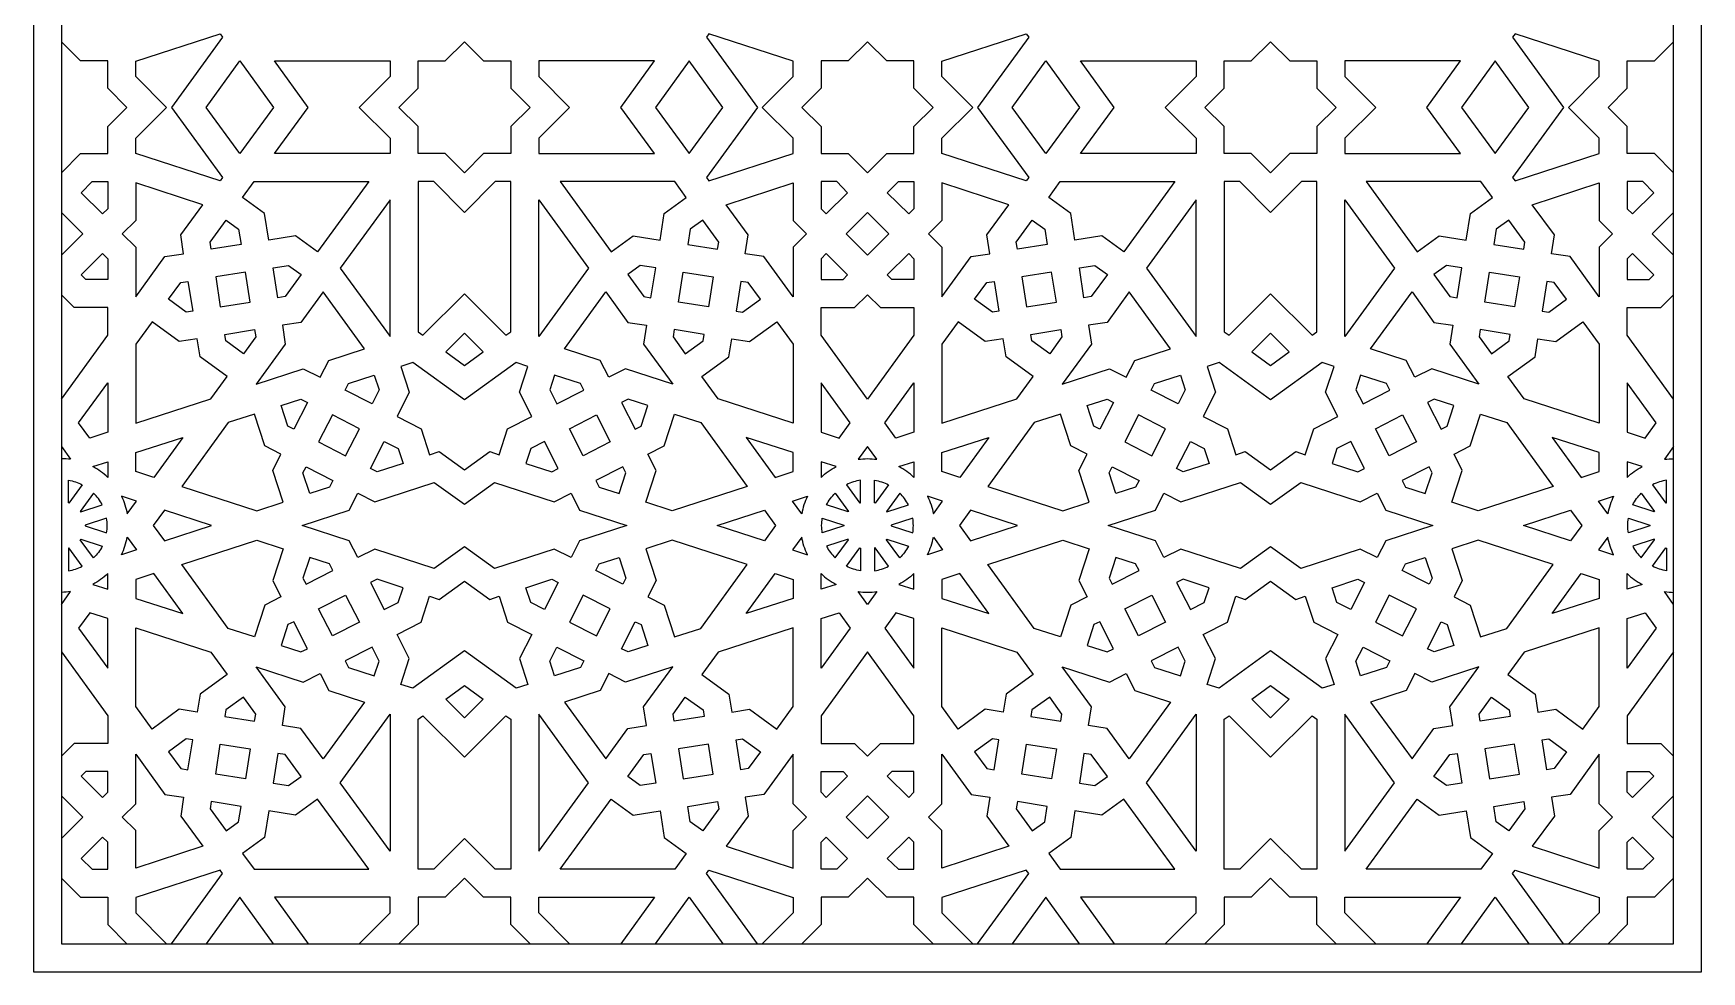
# Model space of a CAD drawing. Extents: x 2262 to 3454, y 1209 to 2445.
# Drawn here: x 2262 to 3454, y 1209 to 1880 of the extents above; entities that cross this region are included whole.
import ezdxf

# ---------------------------------------------------------------- set-up
doc = ezdxf.new("R2010")
doc.units = 0
doc.layers.add('LAYER_01', color=7, linetype='CONTINUOUS')

msp = doc.modelspace()

# ---------------------------------------------------------------- linework, layer by layer
at = {"layer": 'LAYER_01'}
for points in [[(2262.3, 1209.1), (3453.9, 1209.1), (3453.9, 2444.9), (2262.3, 2444.9)], [(2282.3, 1229.1), (3433.9, 1229.1), (3433.9, 2424.9), (2282.3, 2424.9)], [(2360.9, 1827), (2397.3, 1776.9), (2395.6, 1774.4), (2335.4, 1794), (2335.4, 1805), (2357.4, 1827), (2335.4, 1849), (2335.4, 1860.1), (2395.6, 1879.6), (2397.3, 1877.2)], [(2617, 1827), (2603.3, 1813.3), (2603.3, 1793.9), (2583.9, 1793.9), (2570.2, 1780.2), (2556.4, 1793.9), (2537, 1793.9), (2537, 1813.3), (2523.3, 1827), (2537, 1840.8), (2537, 1860.2), (2556.4, 1860.2), (2570.2, 1873.9), (2583.9, 1860.2), (2603.3, 1860.2), (2603.3, 1840.8)], [(2779.4, 1827), (2743, 1776.9), (2744.8, 1774.4), (2804.9, 1794), (2804.9, 1805), (2782.9, 1827), (2804.9, 1849), (2804.9, 1860.1), (2744.8, 1879.6), (2743, 1877.2)], [(2811.2, 1827), (2824.9, 1813.3), (2824.9, 1793.9), (2844.3, 1793.9), (2858.1, 1780.2), (2871.8, 1793.9), (2891.2, 1793.9), (2891.2, 1813.3), (2904.9, 1827), (2891.2, 1840.8), (2891.2, 1860.2), (2871.8, 1860.2), (2858.1, 1873.9), (2844.3, 1860.2), (2824.9, 1860.2), (2824.9, 1840.8)], [(2936.7, 1827), (2973.2, 1776.9), (2971.4, 1774.4), (2911.2, 1794), (2911.2, 1805), (2933.2, 1827), (2911.2, 1849), (2911.2, 1860.1), (2971.4, 1879.6), (2973.2, 1877.2)], [(3192.8, 1827), (3179.1, 1813.3), (3179.1, 1793.9), (3159.7, 1793.9), (3146, 1780.2), (3132.2, 1793.9), (3112.8, 1793.9), (3112.8, 1813.3), (3099.1, 1827), (3112.8, 1840.8), (3112.8, 1860.2), (3132.2, 1860.2), (3146, 1873.9), (3159.7, 1860.2), (3179.1, 1860.2), (3179.1, 1840.8)], [(3355.2, 1827), (3318.8, 1776.9), (3320.6, 1774.4), (3380.7, 1794), (3380.7, 1805), (3358.7, 1827), (3380.7, 1849), (3380.7, 1860.1), (3320.6, 1879.6), (3318.8, 1877.2)], [(2433.8, 1827), (2409.7, 1793.9), (2385.6, 1827), (2409.7, 1860.2)], [(2495, 1827), (2517, 1805), (2517, 1793.9), (2434.4, 1793.9), (2458.5, 1827), (2434.4, 1860.2), (2517, 1860.2), (2517, 1849)], [(2645.3, 1827), (2623.3, 1805), (2623.3, 1793.9), (2705.9, 1793.9), (2681.8, 1827), (2705.9, 1860.2), (2623.3, 1860.2), (2623.3, 1849)], [(2706.6, 1827), (2730.6, 1793.9), (2754.7, 1827), (2730.6, 1860.2)], [(3009.6, 1827), (2985.5, 1793.9), (2961.4, 1827), (2985.5, 1860.2)], [(3070.8, 1827), (3092.8, 1805), (3092.8, 1793.9), (3010.2, 1793.9), (3034.3, 1827), (3010.2, 1860.2), (3092.8, 1860.2), (3092.8, 1849)], [(3221.1, 1827), (3199.1, 1805), (3199.1, 1793.9), (3281.7, 1793.9), (3257.6, 1827), (3281.7, 1860.2), (3199.1, 1860.2), (3199.1, 1849)], [(3282.4, 1827), (3306.4, 1793.9), (3330.5, 1827), (3306.4, 1860.2)], [(2311.7, 1750.8), (2296.4, 1766), (2304.3, 1773.9), (2315.4, 1773.9), (2315.4, 1754.5)], [(2356.2, 1720.3), (2369.6, 1722.4), (2367.5, 1735.8), (2383.2, 1757.4), (2335.4, 1773), (2335.4, 1746.2), (2325.8, 1736.6), (2335.4, 1727), (2335.4, 1691.6)], [(2465.3, 1723.7), (2449.6, 1735.1), (2430.4, 1732), (2427.4, 1751.2), (2411.7, 1762.6), (2419.9, 1773.9), (2501.8, 1773.9)], [(2570.2, 1693.8), (2599.8, 1664.1), (2603.3, 1666.6), (2603.3, 1773.9), (2592.2, 1773.9), (2570.2, 1751.9), (2548.2, 1773.9), (2537, 1773.9), (2537, 1666.6), (2540.5, 1664.1)], [(2675, 1723.7), (2690.7, 1735.1), (2709.9, 1732), (2712.9, 1751.2), (2728.6, 1762.6), (2720.4, 1773.9), (2638.5, 1773.9)], [(2784.1, 1720.3), (2770.7, 1722.4), (2772.9, 1735.8), (2757.1, 1757.4), (2804.9, 1773), (2804.9, 1746.2), (2814.5, 1736.6), (2804.9, 1727), (2804.9, 1691.6)], [(2828.6, 1750.8), (2843.9, 1766), (2836.1, 1773.9), (2824.9, 1773.9), (2824.9, 1754.5)], [(2887.5, 1750.8), (2872.2, 1766), (2880.1, 1773.9), (2891.2, 1773.9), (2891.2, 1754.5)], [(2932, 1720.3), (2945.4, 1722.4), (2943.3, 1735.8), (2959, 1757.4), (2911.2, 1773), (2911.2, 1746.2), (2901.6, 1736.6), (2911.2, 1727), (2911.2, 1691.6)], [(3041.1, 1723.7), (3025.4, 1735.1), (3006.2, 1732), (3003.2, 1751.2), (2987.5, 1762.6), (2995.7, 1773.9), (3077.6, 1773.9)], [(3146, 1693.8), (3175.6, 1664.1), (3179.1, 1666.6), (3179.1, 1773.9), (3168, 1773.9), (3146, 1751.9), (3124, 1773.9), (3112.8, 1773.9), (3112.8, 1666.6), (3116.3, 1664.1)], [(3250.8, 1723.7), (3266.5, 1735.1), (3285.7, 1732), (3288.7, 1751.2), (3304.4, 1762.6), (3296.2, 1773.9), (3214.3, 1773.9)], [(3359.9, 1720.3), (3346.6, 1722.4), (3348.7, 1735.8), (3332.9, 1757.4), (3380.7, 1773), (3380.7, 1746.2), (3390.3, 1736.6), (3380.7, 1727), (3380.7, 1691.6)], [(3404.5, 1750.8), (3419.7, 1766), (3411.9, 1773.9), (3400.7, 1773.9), (3400.7, 1754.5)], [(2481.5, 1712), (2517, 1663.1), (2517, 1760.8)], [(2658.8, 1712), (2623.3, 1663.1), (2623.3, 1760.8)], [(2858.1, 1721.3), (2842.8, 1736.6), (2858.1, 1751.9), (2873.3, 1736.6)], [(3057.3, 1712), (3092.8, 1663.1), (3092.8, 1760.8)], [(3234.6, 1712), (3199.1, 1663.1), (3199.1, 1760.8)], [(2389.3, 1725.5), (2388.5, 1730.7), (2399.9, 1746.4), (2408.9, 1739.9), (2410.7, 1728.9)], [(2751, 1725.5), (2751.8, 1730.7), (2740.4, 1746.4), (2731.4, 1739.9), (2729.7, 1728.9)], [(2965.1, 1725.5), (2964.3, 1730.7), (2975.7, 1746.4), (2984.7, 1739.9), (2986.5, 1728.9)], [(3326.8, 1725.5), (3327.6, 1730.7), (3316.2, 1746.4), (3307.2, 1739.9), (3305.5, 1728.9)], [(2315.4, 1718.8), (2315.4, 1703.9), (2299.7, 1703.9), (2296.4, 1707.2), (2311.7, 1722.5)], [(2824.9, 1718.8), (2824.9, 1703.9), (2840.6, 1703.9), (2843.9, 1707.2), (2828.6, 1722.5)], [(2891.2, 1718.8), (2891.2, 1703.9), (2875.5, 1703.9), (2872.2, 1707.2), (2887.5, 1722.5)], [(3400.7, 1718.8), (3400.7, 1703.9), (3416.4, 1703.9), (3419.7, 1707.2), (3404.5, 1722.5)], [(2395.8, 1684.4), (2417.2, 1687.8), (2413.8, 1709.1), (2392.5, 1705.8)], [(2453.5, 1707.5), (2442.1, 1691.8), (2436.9, 1690.9), (2433.6, 1712.3), (2444.5, 1714)], [(2686.8, 1707.5), (2698.2, 1691.8), (2703.4, 1690.9), (2706.8, 1712.3), (2695.8, 1714)], [(2744.5, 1684.4), (2723.1, 1687.8), (2726.5, 1709.1), (2747.9, 1705.8)], [(2971.7, 1684.4), (2993, 1687.8), (2989.6, 1709.1), (2968.3, 1705.8)], [(3029.4, 1707.5), (3017.9, 1691.8), (3012.7, 1690.9), (3009.4, 1712.3), (3020.4, 1714)], [(3262.6, 1707.5), (3274, 1691.8), (3279.2, 1690.9), (3282.6, 1712.3), (3271.6, 1714)], [(3320.3, 1684.4), (3299, 1687.8), (3302.3, 1709.1), (3323.7, 1705.8)], [(2367.5, 1701.8), (2372.7, 1702.6), (2376.1, 1681.3), (2371.4, 1680.6), (2358.8, 1689.8)], [(2469.2, 1695), (2453.4, 1673.3), (2440.1, 1671.2), (2442.2, 1657.8), (2421.4, 1629.2), (2455, 1640.1), (2467.1, 1634), (2473.3, 1646), (2498.7, 1654.3)], [(2671.2, 1695), (2686.9, 1673.3), (2700.3, 1671.2), (2698.1, 1657.8), (2719, 1629.2), (2685.3, 1640.1), (2673.2, 1634), (2667.1, 1646), (2641.6, 1654.3)], [(2772.8, 1701.8), (2767.6, 1702.6), (2764.2, 1681.3), (2768.9, 1680.6), (2781.6, 1689.8)], [(2858.1, 1618.5), (2824.9, 1664.1), (2824.9, 1683.9), (2848.9, 1683.9), (2858.1, 1693), (2867.3, 1683.9), (2891.2, 1683.9), (2891.2, 1664.1)], [(2943.3, 1701.8), (2948.5, 1702.6), (2951.9, 1681.3), (2947.3, 1680.6), (2934.6, 1689.8)], [(3045, 1695), (3029.2, 1673.3), (3015.9, 1671.2), (3018, 1657.8), (2997.2, 1629.2), (3030.9, 1640.1), (3042.9, 1634), (3049.1, 1646), (3074.5, 1654.3)], [(3247, 1695), (3262.7, 1673.3), (3276.1, 1671.2), (3274, 1657.8), (3294.8, 1629.2), (3261.1, 1640.1), (3249, 1634), (3242.9, 1646), (3217.4, 1654.3)], [(3348.6, 1701.8), (3343.4, 1702.6), (3340, 1681.3), (3344.7, 1680.6), (3357.4, 1689.8)], [(2400.6, 1634.6), (2381.3, 1648.7), (2379.2, 1661.5), (2366.4, 1659.5), (2347, 1673.6), (2335.4, 1657.6), (2335.4, 1601.2), (2389, 1618.6)], [(2739.7, 1634.6), (2759.1, 1648.7), (2761.1, 1661.5), (2773.9, 1659.5), (2793.3, 1673.6), (2804.9, 1657.6), (2804.9, 1601.2), (2751.3, 1618.6)], [(2976.4, 1634.6), (2957.1, 1648.7), (2955, 1661.5), (2942.2, 1659.5), (2922.8, 1673.6), (2911.2, 1657.6), (2911.2, 1601.2), (2964.8, 1618.6)], [(3315.5, 1634.6), (3334.9, 1648.7), (3336.9, 1661.5), (3349.7, 1659.5), (3369.1, 1673.6), (3380.7, 1657.6), (3380.7, 1601.2), (3327.1, 1618.6)], [(2421.1, 1662.9), (2412.4, 1650.8), (2399.7, 1660), (2399, 1664.7), (2420.3, 1668.1)], [(2570.2, 1642.5), (2583.5, 1652.2), (2570.2, 1665.5), (2556.9, 1652.2)], [(2719.2, 1662.9), (2727.9, 1650.8), (2740.6, 1660), (2741.4, 1664.7), (2720, 1668.1)], [(2996.9, 1662.9), (2988.2, 1650.8), (2975.5, 1660), (2974.8, 1664.7), (2996.1, 1668.1)], [(3146, 1642.5), (3159.3, 1652.2), (3146, 1665.5), (3132.7, 1652.2)], [(3295, 1662.9), (3303.8, 1650.8), (3316.4, 1660), (3317.2, 1664.7), (3295.8, 1668.1)], [(2570.2, 1567.9), (2588.2, 1580.9), (2595, 1578.7), (2601, 1597.2), (2618.3, 1606), (2609.5, 1623.3), (2615.5, 1641.7), (2607, 1644.5), (2570.2, 1617.8), (2533.4, 1644.5), (2524.8, 1641.7), (2530.8, 1623.3), (2522, 1606), (2539.3, 1597.2), (2545.3, 1578.7), (2552.1, 1580.9)], [(3146, 1567.9), (3164, 1580.9), (3170.8, 1578.7), (3176.8, 1597.2), (3194.1, 1606), (3185.3, 1623.3), (3191.3, 1641.7), (3182.8, 1644.5), (3146, 1617.8), (3109.2, 1644.5), (3100.6, 1641.7), (3106.6, 1623.3), (3097.8, 1606), (3115.1, 1597.2), (3121.1, 1578.7), (3127.9, 1580.9)], [(2484.9, 1624.9), (2487.3, 1629.6), (2505.8, 1635.6), (2509.2, 1625), (2504.2, 1615.1)], [(2655.4, 1624.9), (2653, 1629.6), (2634.5, 1635.6), (2631.1, 1625), (2636.1, 1615.1)], [(3060.7, 1624.9), (3063.1, 1629.6), (3081.6, 1635.6), (3085, 1625), (3080, 1615.1)], [(3231.2, 1624.9), (3228.8, 1629.6), (3210.3, 1635.6), (3206.9, 1625), (3212, 1615.1)], [(2302.6, 1590.6), (2294.6, 1601.5), (2315.4, 1630.1), (2315.4, 1594.7)], [(2837.8, 1590.6), (2845.7, 1601.5), (2824.9, 1630.1), (2824.9, 1594.7)], [(2878.4, 1590.6), (2870.4, 1601.5), (2891.2, 1630.1), (2891.2, 1594.7)], [(3413.6, 1590.6), (3421.5, 1601.5), (3400.7, 1630.1), (3400.7, 1594.7)], [(2458, 1616.1), (2448.2, 1596.9), (2444, 1599), (2439.2, 1613.9), (2453.4, 1618.5)], [(2682.3, 1616.1), (2692.1, 1596.9), (2696.3, 1599), (2701.1, 1613.9), (2687, 1618.5)], [(3033.8, 1616.1), (3024, 1596.9), (3019.8, 1599), (3015, 1613.9), (3029.2, 1618.5)], [(3258.1, 1616.1), (3267.9, 1596.9), (3272.1, 1599), (3276.9, 1613.9), (3262.8, 1618.5)], [(2440.6, 1544.7), (2433.2, 1567.5), (2439.1, 1579.1), (2427.6, 1585), (2420.2, 1607.7), (2401.4, 1601.6), (2368.2, 1556), (2421.8, 1538.6)], [(2466, 1587.8), (2485.3, 1578), (2495.1, 1597.2), (2475.9, 1607.1)], [(2674.3, 1587.8), (2655, 1578), (2645.2, 1597.2), (2664.5, 1607.1)], [(2699.7, 1544.7), (2707.1, 1567.5), (2701.2, 1579.1), (2712.8, 1585), (2720.2, 1607.7), (2739, 1601.6), (2772.1, 1556), (2718.5, 1538.6)], [(3016.5, 1544.7), (3009.1, 1567.5), (3015, 1579.1), (3003.4, 1585), (2996, 1607.7), (2977.2, 1601.6), (2944, 1556), (2997.7, 1538.6)], [(3041.9, 1587.8), (3061.1, 1578), (3070.9, 1597.2), (3051.7, 1607.1)], [(3250.1, 1587.8), (3230.8, 1578), (3221, 1597.2), (3240.3, 1607.1)], [(3275.5, 1544.7), (3282.9, 1567.5), (3277, 1579.1), (3288.6, 1585), (3296, 1607.7), (3314.8, 1601.6), (3347.9, 1556), (3294.3, 1538.6)], [(2335.4, 1566.7), (2335.4, 1580.2), (2369, 1591.1), (2348.2, 1562.5)], [(2512.9, 1588.2), (2522.8, 1583.1), (2526.3, 1572.5), (2507.8, 1566.5), (2503.1, 1568.9)], [(2627.4, 1588.2), (2617.5, 1583.1), (2614.1, 1572.5), (2632.5, 1566.5), (2637.2, 1568.9)], [(2804.9, 1566.7), (2804.9, 1580.2), (2771.3, 1591.1), (2792.1, 1562.5)], [(2911.2, 1566.7), (2911.2, 1580.2), (2944.8, 1591.1), (2924, 1562.5)], [(3088.7, 1588.2), (3098.6, 1583.1), (3102.1, 1572.5), (3083.6, 1566.5), (3078.9, 1568.9)], [(3203.2, 1588.2), (3193.3, 1583.1), (3189.9, 1572.5), (3208.3, 1566.5), (3213, 1568.9)], [(3380.7, 1566.7), (3380.7, 1580.2), (3347.1, 1591.1), (3367.9, 1562.5)], [(2473.8, 1555.5), (2459.7, 1550.9), (2454.8, 1565.8), (2457, 1570), (2476.2, 1560.2)], [(2666.5, 1555.5), (2680.7, 1550.9), (2685.5, 1565.8), (2683.4, 1570), (2664.1, 1560.2)], [(3049.6, 1555.5), (3035.5, 1550.9), (3030.6, 1565.8), (3032.8, 1570), (3052, 1560.2)], [(3242.3, 1555.5), (3256.5, 1550.9), (3261.3, 1565.8), (3259.2, 1570), (3239.9, 1560.2)], [(2570.2, 1543.3), (2591.7, 1558.8), (2634.2, 1545), (2646.3, 1551.1), (2652.4, 1539), (2686.1, 1528.1), (2652.4, 1517.1), (2646.3, 1505.1), (2634.2, 1511.2), (2591.7, 1497.4), (2570.2, 1512.9), (2548.6, 1497.4), (2506.1, 1511.2), (2494, 1505.1), (2487.9, 1517.1), (2454.2, 1528.1), (2487.9, 1539), (2494, 1551.1), (2506.1, 1545), (2548.6, 1558.8)], [(3146, 1543.3), (3167.5, 1558.8), (3210, 1545), (3222.1, 1551.1), (3228.2, 1539), (3261.9, 1528.1), (3228.2, 1517.1), (3222.1, 1505.1), (3210, 1511.2), (3167.5, 1497.4), (3146, 1512.9), (3124.4, 1497.4), (3081.9, 1511.2), (3069.8, 1505.1), (3063.7, 1517.1), (3030, 1528.1), (3063.7, 1539), (3069.8, 1551.1), (3081.9, 1545), (3124.4, 1558.8)], [(2389.5, 1528.1), (2355.9, 1539), (2347.9, 1528.1), (2355.9, 1517.2)], [(2750.8, 1528.1), (2784.5, 1539), (2792.4, 1528.1), (2784.5, 1517.2)], [(2965.3, 1528.1), (2931.7, 1539), (2923.7, 1528.1), (2931.7, 1517.2)], [(3326.7, 1528.1), (3360.3, 1539), (3368.2, 1528.1), (3360.3, 1517.2)], [(2440.6, 1511.5), (2433.2, 1488.7), (2439.1, 1477.1), (2427.6, 1471.2), (2420.2, 1448.4), (2401.4, 1454.5), (2368.2, 1500.2), (2421.8, 1517.6)], [(2699.7, 1511.5), (2707.1, 1488.7), (2701.2, 1477.1), (2712.8, 1471.2), (2720.2, 1448.4), (2739, 1454.5), (2772.1, 1500.2), (2718.5, 1517.6)], [(3016.5, 1511.5), (3009.1, 1488.7), (3015, 1477.1), (3003.4, 1471.2), (2996, 1448.4), (2977.2, 1454.5), (2944, 1500.2), (2997.7, 1517.6)], [(3275.5, 1511.5), (3282.9, 1488.7), (3277, 1477.1), (3288.6, 1471.2), (3296, 1448.4), (3314.8, 1454.5), (3347.9, 1500.2), (3294.3, 1517.6)], [(2473.8, 1500.7), (2459.7, 1505.3), (2454.8, 1490.4), (2457, 1486.2), (2476.2, 1496)], [(2666.5, 1500.7), (2680.7, 1505.3), (2685.5, 1490.4), (2683.4, 1486.2), (2664.1, 1496)], [(3049.6, 1500.7), (3035.5, 1505.3), (3030.6, 1490.4), (3032.8, 1486.2), (3052, 1496)], [(3242.3, 1500.7), (3256.5, 1505.3), (3261.3, 1490.4), (3259.2, 1486.2), (3239.9, 1496)], [(2335.4, 1489.5), (2335.4, 1476), (2369, 1465.1), (2348.2, 1493.7)], [(2512.9, 1468), (2522.8, 1473.1), (2526.3, 1483.6), (2507.8, 1489.6), (2503.1, 1487.3)], [(2627.4, 1468), (2617.5, 1473.1), (2614.1, 1483.6), (2632.5, 1489.6), (2637.2, 1487.3)], [(2804.9, 1489.5), (2804.9, 1476), (2771.3, 1465.1), (2792.1, 1493.7)], [(2911.2, 1489.5), (2911.2, 1476), (2944.8, 1465.1), (2924, 1493.7)], [(3088.7, 1468), (3098.6, 1473.1), (3102.1, 1483.6), (3083.6, 1489.6), (3078.9, 1487.3)], [(3203.2, 1468), (3193.3, 1473.1), (3189.9, 1483.6), (3208.3, 1489.6), (3213, 1487.3)], [(3380.7, 1489.5), (3380.7, 1476), (3347.1, 1465.1), (3367.9, 1493.7)], [(2466, 1468.4), (2485.3, 1478.2), (2495.1, 1458.9), (2475.9, 1449.1)], [(2570.2, 1488.2), (2588.2, 1475.3), (2595, 1477.5), (2601, 1459), (2618.3, 1450.2), (2609.5, 1432.9), (2615.5, 1414.4), (2607, 1411.7), (2570.2, 1438.4), (2533.4, 1411.7), (2524.8, 1414.4), (2530.8, 1432.9), (2522, 1450.2), (2539.3, 1459), (2545.3, 1477.5), (2552.1, 1475.3)], [(2674.3, 1468.4), (2655, 1478.2), (2645.2, 1458.9), (2664.5, 1449.1)], [(3041.9, 1468.4), (3061.1, 1478.2), (3070.9, 1458.9), (3051.7, 1449.1)], [(3146, 1488.2), (3164, 1475.3), (3170.8, 1477.5), (3176.8, 1459), (3194.1, 1450.2), (3185.3, 1432.9), (3191.3, 1414.4), (3182.8, 1411.7), (3146, 1438.4), (3109.2, 1411.7), (3100.6, 1414.4), (3106.6, 1432.9), (3097.8, 1450.2), (3115.1, 1459), (3121.1, 1477.5), (3127.9, 1475.3)], [(3250.1, 1468.4), (3230.8, 1478.2), (3221, 1458.9), (3240.3, 1449.1)], [(2302.6, 1465.6), (2294.6, 1454.7), (2315.4, 1426.1), (2315.4, 1461.5)], [(2400.6, 1421.5), (2381.3, 1407.5), (2379.2, 1394.6), (2366.4, 1396.7), (2347, 1382.6), (2335.4, 1398.6), (2335.4, 1455), (2389, 1437.5)], [(2458, 1440), (2448.2, 1459.3), (2444, 1457.2), (2439.2, 1442.3), (2453.4, 1437.7)], [(2682.3, 1440), (2692.1, 1459.3), (2696.3, 1457.2), (2701.1, 1442.3), (2687, 1437.7)], [(2739.7, 1421.5), (2759.1, 1407.5), (2761.1, 1394.6), (2773.9, 1396.7), (2793.3, 1382.6), (2804.9, 1398.6), (2804.9, 1455), (2751.3, 1437.5)], [(2837.8, 1465.6), (2845.7, 1454.7), (2824.9, 1426.1), (2824.9, 1461.5)], [(2878.4, 1465.6), (2870.4, 1454.7), (2891.2, 1426.1), (2891.2, 1461.5)], [(2976.4, 1421.5), (2957.1, 1407.5), (2955, 1394.6), (2942.2, 1396.7), (2922.8, 1382.6), (2911.2, 1398.6), (2911.2, 1455), (2964.8, 1437.5)], [(3033.8, 1440), (3024, 1459.3), (3019.8, 1457.2), (3015, 1442.3), (3029.2, 1437.7)], [(3258.1, 1440), (3267.9, 1459.3), (3272.1, 1457.2), (3276.9, 1442.3), (3262.8, 1437.7)], [(3315.5, 1421.5), (3334.9, 1407.5), (3336.9, 1394.6), (3349.7, 1396.7), (3369.1, 1382.6), (3380.7, 1398.6), (3380.7, 1455), (3327.1, 1437.5)], [(3413.6, 1465.6), (3421.5, 1454.7), (3400.7, 1426.1), (3400.7, 1461.5)], [(2484.9, 1431.3), (2487.3, 1426.6), (2505.8, 1420.6), (2509.2, 1431.2), (2504.2, 1441.1)], [(2655.4, 1431.3), (2653, 1426.6), (2634.5, 1420.6), (2631.1, 1431.2), (2636.1, 1441.1)], [(2858.1, 1437.7), (2824.9, 1392.1), (2824.9, 1372.3), (2848.9, 1372.3), (2858.1, 1363.1), (2867.3, 1372.3), (2891.2, 1372.3), (2891.2, 1392.1)], [(3060.7, 1431.3), (3063.1, 1426.6), (3081.6, 1420.6), (3085, 1431.2), (3080, 1441.1)], [(3231.2, 1431.3), (3228.8, 1426.6), (3210.3, 1420.6), (3206.9, 1431.2), (3212, 1441.1)], [(2469.2, 1361.2), (2453.4, 1382.9), (2440.1, 1385), (2442.2, 1398.4), (2421.4, 1427), (2455, 1416.1), (2467.1, 1422.2), (2473.3, 1410.2), (2498.7, 1401.9)], [(2671.2, 1361.2), (2686.9, 1382.9), (2700.3, 1385), (2698.1, 1398.4), (2719, 1427), (2685.3, 1416.1), (2673.2, 1422.2), (2667.1, 1410.2), (2641.6, 1401.9)], [(3045, 1361.2), (3029.2, 1382.9), (3015.9, 1385), (3018, 1398.4), (2997.2, 1427), (3030.9, 1416.1), (3042.9, 1422.2), (3049.1, 1410.2), (3074.5, 1401.9)], [(3247, 1361.2), (3262.7, 1382.9), (3276.1, 1385), (3274, 1398.4), (3294.8, 1427), (3261.1, 1416.1), (3249, 1422.2), (3242.9, 1410.2), (3217.4, 1401.9)], [(2570.2, 1413.7), (2583.5, 1404), (2570.2, 1390.7), (2556.9, 1404)], [(3146, 1413.7), (3159.3, 1404), (3146, 1390.7), (3132.7, 1404)], [(2421.1, 1393.3), (2412.4, 1405.4), (2399.7, 1396.2), (2399, 1391.5), (2420.3, 1388.1)], [(2719.2, 1393.3), (2727.9, 1405.4), (2740.6, 1396.2), (2741.4, 1391.5), (2720, 1388.1)], [(2996.9, 1393.3), (2988.2, 1405.4), (2975.5, 1396.2), (2974.8, 1391.5), (2996.1, 1388.1)], [(3295, 1393.3), (3303.8, 1405.4), (3316.4, 1396.2), (3317.2, 1391.5), (3295.8, 1388.1)], [(2481.5, 1344.2), (2517, 1393.1), (2517, 1295.4)], [(2570.2, 1362.4), (2599.8, 1392.1), (2603.3, 1389.6), (2603.3, 1282.3), (2592.2, 1282.3), (2570.2, 1304.3), (2548.2, 1282.3), (2537, 1282.3), (2537, 1389.6), (2540.5, 1392.1)], [(2658.8, 1344.2), (2623.3, 1393.1), (2623.3, 1295.4)], [(3057.3, 1344.2), (3092.8, 1393.1), (3092.8, 1295.4)], [(3146, 1362.4), (3175.6, 1392.1), (3179.1, 1389.6), (3179.1, 1282.3), (3168, 1282.3), (3146, 1304.3), (3124, 1282.3), (3112.8, 1282.3), (3112.8, 1389.6), (3116.3, 1392.1)], [(3234.6, 1344.2), (3199.1, 1393.1), (3199.1, 1295.4)], [(2367.5, 1354.4), (2372.7, 1353.5), (2376.1, 1374.9), (2371.4, 1375.6), (2358.8, 1366.4)], [(2395.8, 1371.8), (2417.2, 1368.4), (2413.8, 1347), (2392.5, 1350.4)], [(2744.5, 1371.8), (2723.1, 1368.4), (2726.5, 1347), (2747.9, 1350.4)], [(2772.8, 1354.4), (2767.6, 1353.5), (2764.2, 1374.9), (2768.9, 1375.6), (2781.6, 1366.4)], [(2943.3, 1354.4), (2948.5, 1353.5), (2951.9, 1374.9), (2947.3, 1375.6), (2934.6, 1366.4)], [(2971.7, 1371.8), (2993, 1368.4), (2989.6, 1347), (2968.3, 1350.4)], [(3320.3, 1371.8), (3299, 1368.4), (3302.3, 1347), (3323.7, 1350.4)], [(3348.6, 1354.4), (3343.4, 1353.5), (3340, 1374.9), (3344.7, 1375.6), (3357.4, 1366.4)], [(2356.2, 1335.9), (2369.6, 1333.8), (2367.5, 1320.4), (2383.2, 1298.8), (2335.4, 1283.2), (2335.4, 1310), (2325.8, 1319.6), (2335.4, 1329.1), (2335.4, 1364.6)], [(2453.5, 1348.7), (2442.1, 1364.4), (2436.9, 1365.2), (2433.6, 1343.9), (2444.5, 1342.2)], [(2686.8, 1348.7), (2698.2, 1364.4), (2703.4, 1365.2), (2706.8, 1343.9), (2695.8, 1342.2)], [(2784.1, 1335.9), (2770.7, 1333.8), (2772.9, 1320.4), (2757.1, 1298.8), (2804.9, 1283.2), (2804.9, 1310), (2814.5, 1319.6), (2804.9, 1329.1), (2804.9, 1364.6)], [(2932, 1335.9), (2945.4, 1333.8), (2943.3, 1320.4), (2959, 1298.8), (2911.2, 1283.2), (2911.2, 1310), (2901.6, 1319.6), (2911.2, 1329.1), (2911.2, 1364.6)], [(3029.4, 1348.7), (3017.9, 1364.4), (3012.7, 1365.2), (3009.4, 1343.9), (3020.4, 1342.2)], [(3262.6, 1348.7), (3274, 1364.4), (3279.2, 1365.2), (3282.6, 1343.9), (3271.6, 1342.2)], [(3359.9, 1335.9), (3346.6, 1333.8), (3348.7, 1320.4), (3332.9, 1298.8), (3380.7, 1283.2), (3380.7, 1310), (3390.3, 1319.6), (3380.7, 1329.1), (3380.7, 1364.6)], [(2315.4, 1337.4), (2315.4, 1352.3), (2299.7, 1352.3), (2296.4, 1349), (2311.7, 1333.7)], [(2824.9, 1337.4), (2824.9, 1352.3), (2840.6, 1352.3), (2843.9, 1349), (2828.6, 1333.7)], [(2891.2, 1337.4), (2891.2, 1352.3), (2875.5, 1352.3), (2872.2, 1349), (2887.5, 1333.7)], [(3400.7, 1337.4), (3400.7, 1352.3), (3416.4, 1352.3), (3419.7, 1349), (3404.5, 1333.7)], [(2858.1, 1334.8), (2842.8, 1319.6), (2858.1, 1304.3), (2873.3, 1319.6)], [(2389.3, 1330.7), (2388.5, 1325.5), (2399.9, 1309.8), (2408.9, 1316.3), (2410.7, 1327.3)], [(2465.3, 1332.5), (2449.6, 1321.1), (2430.4, 1324.2), (2427.4, 1305), (2411.7, 1293.6), (2419.9, 1282.3), (2501.8, 1282.3)], [(2675, 1332.5), (2690.7, 1321.1), (2709.9, 1324.2), (2712.9, 1305), (2728.6, 1293.6), (2720.4, 1282.3), (2638.5, 1282.3)], [(2751, 1330.7), (2751.8, 1325.5), (2740.4, 1309.8), (2731.4, 1316.3), (2729.7, 1327.3)], [(2965.1, 1330.7), (2964.3, 1325.5), (2975.7, 1309.8), (2984.7, 1316.3), (2986.5, 1327.3)], [(3041.1, 1332.5), (3025.4, 1321.1), (3006.2, 1324.2), (3003.2, 1305), (2987.5, 1293.6), (2995.7, 1282.3), (3077.6, 1282.3)], [(3250.8, 1332.5), (3266.5, 1321.1), (3285.7, 1324.2), (3288.7, 1305), (3304.4, 1293.6), (3296.2, 1282.3), (3214.3, 1282.3)], [(3326.8, 1330.7), (3327.6, 1325.5), (3316.2, 1309.8), (3307.2, 1316.3), (3305.5, 1327.3)], [(2311.7, 1305.4), (2296.4, 1290.1), (2304.3, 1282.3), (2315.4, 1282.3), (2315.4, 1301.7)], [(2828.6, 1305.4), (2843.9, 1290.1), (2836.1, 1282.3), (2824.9, 1282.3), (2824.9, 1301.7)], [(2887.5, 1305.4), (2872.2, 1290.1), (2880.1, 1282.3), (2891.2, 1282.3), (2891.2, 1301.7)], [(3404.5, 1305.4), (3419.7, 1290.1), (3411.9, 1282.3), (3400.7, 1282.3), (3400.7, 1301.7)]]:
    msp.add_lwpolyline(points, close=True, dxfattribs=at)
for points in [[(2282.3, 1780.2), (2296, 1793.9), (2315.4, 1793.9), (2315.4, 1813.3), (2329.1, 1827), (2315.4, 1840.8), (2315.4, 1860.2), (2296, 1860.2), (2282.3, 1873.9)], [(3433.9, 1780.2), (3420.2, 1793.9), (3400.7, 1793.9), (3400.7, 1813.3), (3387, 1827), (3400.7, 1840.8), (3400.7, 1860.2), (3420.2, 1860.2), (3433.9, 1873.9)], [(2282.3, 1721.3), (2297.5, 1736.6), (2282.3, 1751.9)], [(3433.9, 1721.3), (3418.6, 1736.6), (3433.9, 1751.9)], [(2282.3, 1618.5), (2315.4, 1664.1), (2315.4, 1683.9), (2291.4, 1683.9), (2282.3, 1693)], [(3433.9, 1618.5), (3400.7, 1664.1), (3400.7, 1683.9), (3424.7, 1683.9), (3433.9, 1693)], [(2282.3, 1437.7), (2315.4, 1392.1), (2315.4, 1372.3), (2291.4, 1372.3), (2282.3, 1363.1)], [(3433.9, 1437.7), (3400.7, 1392.1), (3400.7, 1372.3), (3424.7, 1372.3), (3433.9, 1363.1)], [(2282.3, 1334.8), (2297.5, 1319.6), (2282.3, 1304.3)], [(3433.9, 1334.8), (3418.6, 1319.6), (3433.9, 1304.3)], [(2282.3, 1276), (2296, 1262.3), (2315.4, 1262.3), (2315.4, 1242.9), (2329.1, 1229.1)], [(2360.9, 1229.1), (2397.3, 1279.3), (2395.6, 1281.7), (2335.4, 1262.2), (2335.4, 1251.2), (2357.4, 1229.1)], [(2617, 1229.1), (2603.3, 1242.9), (2603.3, 1262.3), (2583.9, 1262.3), (2570.2, 1276), (2556.4, 1262.3), (2537, 1262.3), (2537, 1242.9), (2523.3, 1229.1)], [(2779.4, 1229.1), (2743, 1279.3), (2744.8, 1281.7), (2804.9, 1262.2), (2804.9, 1251.2), (2782.9, 1229.1)], [(2904.9, 1229.1), (2891.2, 1242.9), (2891.2, 1262.3), (2871.8, 1262.3), (2858.1, 1276), (2844.3, 1262.3), (2824.9, 1262.3), (2824.9, 1242.9), (2811.2, 1229.1)], [(2936.7, 1229.1), (2973.2, 1279.3), (2971.4, 1281.7), (2911.2, 1262.2), (2911.2, 1251.2), (2933.2, 1229.1)], [(3192.8, 1229.1), (3179.1, 1242.9), (3179.1, 1262.3), (3159.7, 1262.3), (3146, 1276), (3132.2, 1262.3), (3112.8, 1262.3), (3112.8, 1242.9), (3099.1, 1229.1)], [(3355.2, 1229.1), (3318.8, 1279.3), (3320.6, 1281.7), (3380.7, 1262.2), (3380.7, 1251.2), (3358.7, 1229.1)], [(3433.9, 1276), (3420.2, 1262.3), (3400.7, 1262.3), (3400.7, 1242.9), (3387, 1229.1)], [(2433.8, 1229.1), (2409.7, 1262.3), (2385.6, 1229.1)], [(2495, 1229.1), (2517, 1251.2), (2517, 1262.3), (2434.4, 1262.3), (2458.5, 1229.1)], [(2645.3, 1229.1), (2623.3, 1251.2), (2623.3, 1262.3), (2705.9, 1262.3), (2681.8, 1229.1)], [(2706.6, 1229.1), (2730.6, 1262.3), (2754.7, 1229.1)], [(3009.6, 1229.1), (2985.5, 1262.3), (2961.4, 1229.1)], [(3070.8, 1229.1), (3092.8, 1251.2), (3092.8, 1262.3), (3010.2, 1262.3), (3034.3, 1229.1)], [(3221.1, 1229.1), (3199.1, 1251.2), (3199.1, 1262.3), (3281.7, 1262.3), (3257.6, 1229.1)], [(3282.4, 1229.1), (3306.4, 1262.3), (3330.5, 1229.1)]]:
    msp.add_lwpolyline(points, dxfattribs=at)
for points in [[(2282.3, 1584.5), (2288.9, 1575.4, 0.034714), (2282.3, 1575.8)], [(3433.9, 1584.5), (3427.3, 1575.4, -0.034714), (3433.9, 1575.8)], [(2282.3, 1471.7), (2288.9, 1480.8, -0.034714), (2282.3, 1480.3)], [(3433.9, 1471.7), (3427.3, 1480.8, 0.034714), (3433.9, 1480.3)]]:
    msp.add_lwpolyline(points, format="xyb", dxfattribs=at)
for points in [[(2304.7, 1570.2), (2315.4, 1573.7), (2315.4, 1562.5, 0.069512)], [(2835.6, 1570.2), (2824.9, 1573.7), (2824.9, 1562.5, -0.069512)], [(2851.5, 1575.4, -0.069512), (2864.7, 1575.4), (2858.1, 1584.5)], [(2880.5, 1570.2), (2891.2, 1573.7), (2891.2, 1562.5, 0.069512)], [(3411.4, 1570.2), (3400.7, 1573.7), (3400.7, 1562.5, -0.069512)], [(2287.3, 1544.3), (2287.3, 1560.4, -0.080595), (2297.2, 1557.2), (2287.7, 1544.1, 0.007207)], [(2305.3, 1551.3), (2295.8, 1538.2, -0.007207), (2296.1, 1537.8), (2311.5, 1542.8, 0.080595)], [(2835, 1551.3), (2844.5, 1538.2, 0.007207), (2844.2, 1537.8), (2828.8, 1542.8, -0.080595)], [(2853.1, 1544.3), (2853.1, 1560.4, 0.080595), (2843.1, 1557.2), (2852.6, 1544.1, -0.007207)], [(2863.1, 1544.3), (2863.1, 1560.4, -0.080595), (2873, 1557.2), (2863.5, 1544.1, 0.007207)], [(2881.1, 1551.3), (2871.6, 1538.2, -0.007207), (2871.9, 1537.8), (2887.3, 1542.8, 0.080595)], [(3410.8, 1551.3), (3420.3, 1538.2, 0.007207), (3420, 1537.8), (3404.7, 1542.8, -0.080595)], [(3428.9, 1544.3), (3428.9, 1560.4, 0.080595), (3418.9, 1557.2), (3428.4, 1544.1, -0.007207)], [(2325.2, 1549, -0.069512), (2329.3, 1536.4), (2335.9, 1545.5)], [(2815.1, 1549, 0.069512), (2811.1, 1536.4), (2804.5, 1545.5)], [(2901, 1549, -0.069512), (2905.1, 1536.4), (2911.7, 1545.5)], [(3391, 1549, 0.069512), (3386.9, 1536.4), (3380.3, 1545.5)], [(2299.2, 1527.8), (2314.6, 1522.8, 0.080595), (2314.6, 1533.3), (2299.2, 1528.3, -0.007207)], [(2825.3, 1528.1, -0.040232), (2825.8, 1533.3), (2841.1, 1528.3, 0.007207), (2841.1, 1527.8), (2825.8, 1522.8, -0.040232)], [(2875, 1527.8), (2890.4, 1522.8, 0.080595), (2890.4, 1533.3), (2875, 1528.3, -0.007207)], [(3401.1, 1528.1, -0.040232), (3401.6, 1533.3), (3416.9, 1528.3, 0.007207), (3416.9, 1527.8), (3401.6, 1522.8, -0.040232)], [(2305.3, 1504.9), (2295.8, 1517.9, 0.007207), (2296.1, 1518.3), (2311.5, 1513.3, -0.080595)], [(2325.2, 1507.2, 0.069512), (2329.3, 1519.8), (2335.9, 1510.7)], [(2815.1, 1507.2, -0.069512), (2811.1, 1519.8), (2804.5, 1510.7)], [(2835, 1504.9), (2844.5, 1517.9, -0.007207), (2844.2, 1518.3), (2828.8, 1513.3, 0.080595)], [(2881.1, 1504.9), (2871.6, 1517.9, 0.007207), (2871.9, 1518.3), (2887.3, 1513.3, -0.080595)], [(2901, 1507.2, 0.069512), (2905.1, 1519.8), (2911.7, 1510.7)], [(3391, 1507.2, -0.069512), (3386.9, 1519.8), (3380.3, 1510.7)], [(3410.8, 1504.9), (3420.3, 1517.9, -0.007207), (3420, 1518.3), (3404.7, 1513.3, 0.080595)], [(2287.3, 1511.9), (2287.3, 1495.7, 0.080595), (2297.2, 1499), (2287.7, 1512.1, -0.007207)], [(2853.1, 1511.9), (2853.1, 1495.7, -0.080595), (2843.1, 1499), (2852.6, 1512.1, 0.007207)], [(2863.1, 1511.9), (2863.1, 1495.7, 0.080595), (2873, 1499), (2863.5, 1512.1, -0.007207)], [(3428.9, 1511.9), (3428.9, 1495.7, -0.080595), (3418.9, 1499), (3428.4, 1512.1, 0.007207)], [(2304.7, 1486), (2315.4, 1482.5), (2315.4, 1493.7, -0.069512)], [(2835.6, 1486), (2824.9, 1482.5), (2824.9, 1493.7, 0.069512)], [(2880.5, 1486), (2891.2, 1482.5), (2891.2, 1493.7, -0.069512)], [(3411.4, 1486), (3400.7, 1482.5), (3400.7, 1493.7, 0.069512)], [(2851.5, 1480.8, 0.069512), (2864.7, 1480.8), (2858.1, 1471.7)]]:
    msp.add_lwpolyline(points, format="xyb", close=True, dxfattribs=at)

doc.saveas('drawing.dxf')
